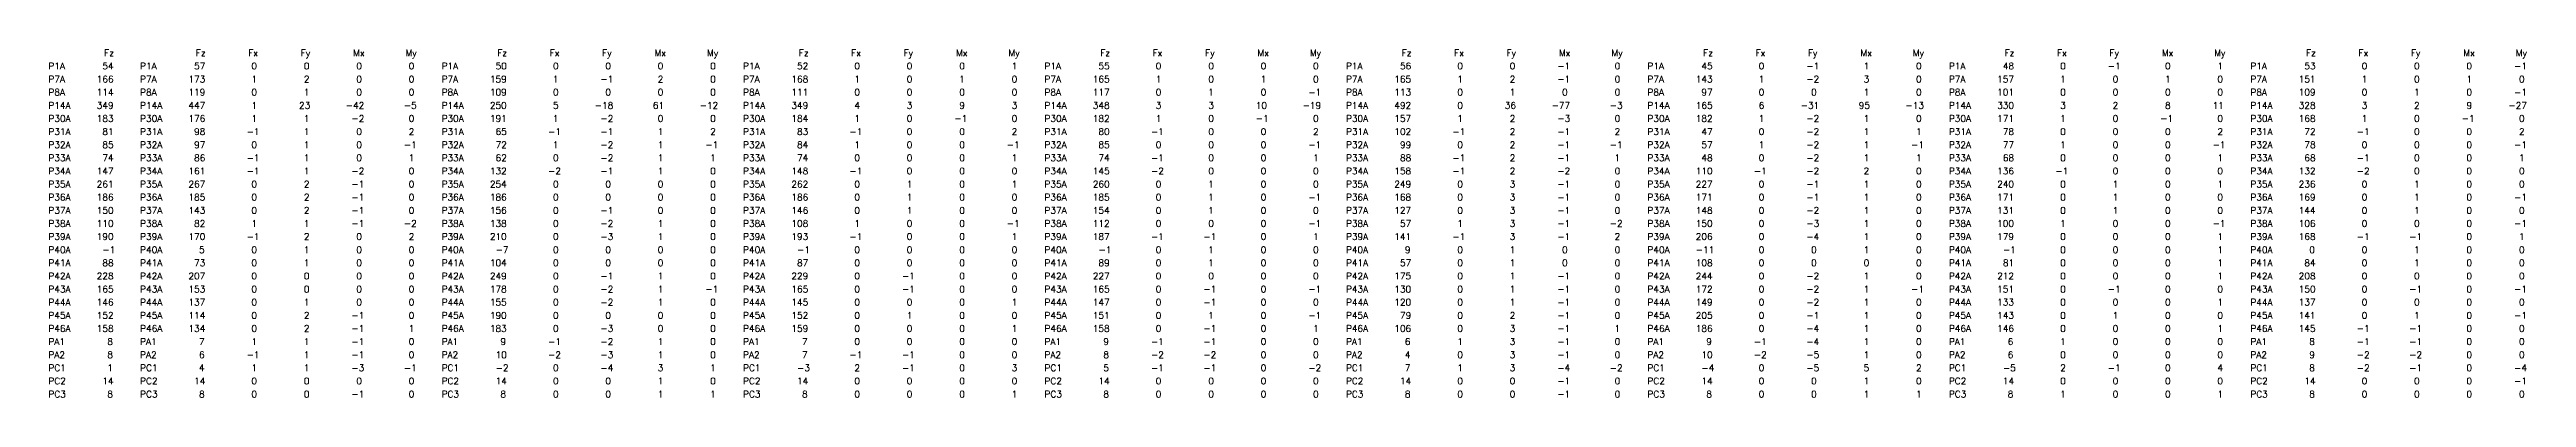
# Model space of a CAD drawing. Extents: x 104.9 to 180.5, y -44.8 to -34.2.
import ezdxf

# ---------------------------------------------------------------- set-up
doc = ezdxf.new("R2010")
doc.units = 0
doc.header["$MEASUREMENT"] = 0
doc.layers.add('2', color=2, linetype='CONTINUOUS')
doc.styles.get("Standard").update_dxf_attribs({"font": 'ROMANS.SHX'})

msp = doc.modelspace()

# ---------------------------------------------------------------- texts
at = {"layer": '2', "linetype": 'Continuous'}
for s, p in [('P1A', (104.886, -34.844)), ('   54', (106.086, -34.844)), ('Fz', (106.586, -34.444)), ('P1A', (107.686, -34.844)), ('   57', (108.886, -34.844)), ('Fz', (109.386, -34.444)), ('Fx', (110.986, -34.444)), ('    0', (110.486, -34.844)), ('Fy', (112.586, -34.444)), ('    0', (112.086, -34.844)), ('Mx', (114.186, -34.444)), ('    0', (113.686, -34.844)), ('My', (115.786, -34.444)), ('    0', (115.286, -34.844)), ('P1A', (116.886, -34.844)), ('   50', (118.086, -34.844)), ('Fz', (118.586, -34.444)), ('Fx', (120.186, -34.444)), ('    0', (119.686, -34.844)), ('Fy', (121.786, -34.444)), ('    0', (121.286, -34.844)), ('Mx', (123.386, -34.444)), ('    0', (122.886, -34.844)), ('My', (124.986, -34.444)), ('    0', (124.486, -34.844)), ('P1A', (126.086, -34.844)), ('   52', (127.286, -34.844)), ('Fz', (127.786, -34.444)), ('Fx', (129.386, -34.444)), ('    0', (128.886, -34.844)), ('Fy', (130.986, -34.444)), ('    0', (130.486, -34.844)), ('Mx', (132.586, -34.444)), ('    0', (132.086, -34.844)), ('My', (134.186, -34.444)), ('    1', (133.686, -34.844)), ('P1A', (135.286, -34.844)), ('   55', (136.486, -34.844)), ('Fz', (136.986, -34.444)), ('Fx', (138.586, -34.444)), ('    0', (138.086, -34.844)), ('Fy', (140.186, -34.444)), ('    0', (139.686, -34.844)), ('Mx', (141.786, -34.444)), ('    0', (141.286, -34.844)), ('My', (143.386, -34.444)), ('    0', (142.886, -34.844)), ('P1A', (144.486, -34.844)), ('   56', (145.686, -34.844)), ('Fz', (146.186, -34.444)), ('Fx', (147.786, -34.444)), ('    0', (147.286, -34.844)), ('Fy', (149.386, -34.444)), ('    0', (148.886, -34.844)), ('   -1', (150.486, -34.844)), ('Mx', (150.986, -34.444)), ('My', (152.586, -34.444)), ('    0', (152.086, -34.844)), ('P1A', (153.686, -34.844)), ('   45', (154.886, -34.844)), ('Fz', (155.386, -34.444)), ('Fx', (156.986, -34.444)), ('    0', (156.486, -34.844)), ('   -1', (158.086, -34.844)), ('Fy', (158.586, -34.444)), ('Mx', (160.186, -34.444)), ('    1', (159.686, -34.844)), ('My', (161.786, -34.444)), ('    0', (161.286, -34.844)), ('P1A', (162.886, -34.844)), ('   48', (164.086, -34.844)), ('Fz', (164.586, -34.444)), ('Fx', (166.186, -34.444)), ('    0', (165.686, -34.844)), ('   -1', (167.286, -34.844)), ('Fy', (167.786, -34.444)), ('Mx', (169.386, -34.444)), ('    0', (168.886, -34.844)), ('My', (170.986, -34.444)), ('    1', (170.486, -34.844)), ('P1A', (172.086, -34.844)), ('   53', (173.286, -34.844)), ('Fz', (173.786, -34.444)), ('Fx', (175.386, -34.444)), ('    0', (174.886, -34.844)), ('Fy', (176.986, -34.444)), ('    0', (176.486, -34.844)), ('Mx', (178.586, -34.444)), ('    0', (178.086, -34.844)), ('   -1', (179.686, -34.844)), ('My', (180.186, -34.444)), ('P7A', (104.886, -35.244)), ('P8A', (104.886, -35.644)), ('  166', (106.086, -35.244)), ('  114', (106.086, -35.644)), ('P7A', (107.686, -35.244)), ('P8A', (107.686, -35.644)), ('  173', (108.886, -35.244)), ('  119', (108.886, -35.644)), ('    0', (110.486, -35.644)), ('    1', (110.486, -35.244)), ('    2', (112.086, -35.244)), ('    1', (112.086, -35.644)), ('    0', (113.686, -35.244)), ('    0', (113.686, -35.644)), ('    0', (115.286, -35.244)), ('    0', (115.286, -35.644)), ('P7A', (116.886, -35.244)), ('P8A', (116.886, -35.644)), ('  159', (118.086, -35.244)), ('  109', (118.086, -35.644)), ('    0', (119.686, -35.644)), ('    1', (119.686, -35.244)), ('   -1', (121.286, -35.244)), ('    0', (121.286, -35.644)), ('    2', (122.886, -35.244)), ('    0', (122.886, -35.644)), ('    0', (124.486, -35.244)), ('    0', (124.486, -35.644)), ('P7A', (126.086, -35.244)), ('P8A', (126.086, -35.644)), ('  168', (127.286, -35.244)), ('  111', (127.286, -35.644)), ('    0', (128.886, -35.644)), ('    1', (128.886, -35.244)), ('    0', (130.486, -35.244)), ('    0', (130.486, -35.644)), ('    0', (132.086, -35.644)), ('    1', (132.086, -35.244)), ('    0', (133.686, -35.244)), ('    0', (133.686, -35.644)), ('P7A', (135.286, -35.244)), ('P8A', (135.286, -35.644)), ('  165', (136.486, -35.244)), ('  117', (136.486, -35.644)), ('    0', (138.086, -35.644)), ('    1', (138.086, -35.244)), ('    0', (139.686, -35.244)), ('    1', (139.686, -35.644)), ('    0', (141.286, -35.644)), ('    1', (141.286, -35.244)), ('   -1', (142.886, -35.644)), ('    0', (142.886, -35.244)), ('P7A', (144.486, -35.244)), ('P8A', (144.486, -35.644)), ('  165', (145.686, -35.244)), ('  113', (145.686, -35.644)), ('    0', (147.286, -35.644)), ('    1', (147.286, -35.244)), ('    2', (148.886, -35.244)), ('    1', (148.886, -35.644)), ('   -1', (150.486, -35.244)), ('    0', (150.486, -35.644)), ('    0', (152.086, -35.244)), ('    0', (152.086, -35.644)), ('P7A', (153.686, -35.244)), ('P8A', (153.686, -35.644)), ('  143', (154.886, -35.244)), ('   97', (154.886, -35.644)), ('    0', (156.486, -35.644)), ('    1', (156.486, -35.244)), ('   -2', (158.086, -35.244)), ('    0', (158.086, -35.644)), ('    3', (159.686, -35.244)), ('    1', (159.686, -35.644)), ('    0', (161.286, -35.244)), ('    0', (161.286, -35.644)), ('P7A', (162.886, -35.244)), ('P8A', (162.886, -35.644)), ('  157', (164.086, -35.244)), ('  101', (164.086, -35.644)), ('    0', (165.686, -35.644)), ('    1', (165.686, -35.244)), ('    0', (167.286, -35.244)), ('    0', (167.286, -35.644)), ('    0', (168.886, -35.644)), ('    1', (168.886, -35.244)), ('    0', (170.486, -35.244)), ('    0', (170.486, -35.644)), ('P7A', (172.086, -35.244)), ('P8A', (172.086, -35.644)), ('  151', (173.286, -35.244)), ('  109', (173.286, -35.644)), ('    0', (174.886, -35.644)), ('    1', (174.886, -35.244)), ('    0', (176.486, -35.244)), ('    1', (176.486, -35.644)), ('    0', (178.086, -35.644)), ('    1', (178.086, -35.244)), ('   -1', (179.686, -35.644)), ('    0', (179.686, -35.244)), ('P14A', (104.886, -36.044)), ('P30A', (104.886, -36.444)), ('  349', (106.086, -36.044)), ('  183', (106.086, -36.444)), ('P14A', (107.686, -36.044)), ('P30A', (107.686, -36.444)), ('  447', (108.886, -36.044)), ('  176', (108.886, -36.444)), ('    1', (110.486, -36.044)), ('    1', (110.486, -36.444)), ('   23', (112.086, -36.044)), ('    1', (112.086, -36.444)), ('  -42', (113.686, -36.044)), ('   -2', (113.686, -36.444)), ('   -5', (115.286, -36.044)), ('    0', (115.286, -36.444)), ('P14A', (116.886, -36.044)), ('P30A', (116.886, -36.444)), ('  250', (118.086, -36.044)), ('  191', (118.086, -36.444)), ('    5', (119.686, -36.044)), ('    1', (119.686, -36.444)), ('  -18', (121.286, -36.044)), ('   -2', (121.286, -36.444)), ('   61', (122.886, -36.044)), ('    0', (122.886, -36.444)), ('  -12', (124.486, -36.044)), ('    0', (124.486, -36.444)), ('P14A', (126.086, -36.044)), ('P30A', (126.086, -36.444)), ('  349', (127.286, -36.044)), ('  184', (127.286, -36.444)), ('    4', (128.886, -36.044)), ('    1', (128.886, -36.444)), ('    3', (130.486, -36.044)), ('    0', (130.486, -36.444)), ('   -1', (132.086, -36.444)), ('    9', (132.086, -36.044)), ('    3', (133.686, -36.044)), ('    0', (133.686, -36.444)), ('P14A', (135.286, -36.044)), ('P30A', (135.286, -36.444)), ('  348', (136.486, -36.044)), ('  182', (136.486, -36.444)), ('    3', (138.086, -36.044)), ('    1', (138.086, -36.444)), ('    3', (139.686, -36.044)), ('    0', (139.686, -36.444)), ('   -1', (141.286, -36.444)), ('   10', (141.286, -36.044)), ('  -19', (142.886, -36.044)), ('    0', (142.886, -36.444)), ('P14A', (144.486, -36.044)), ('P30A', (144.486, -36.444)), ('  492', (145.686, -36.044)), ('  157', (145.686, -36.444)), ('    0', (147.286, -36.044)), ('    1', (147.286, -36.444)), ('   36', (148.886, -36.044)), ('    2', (148.886, -36.444)), ('  -77', (150.486, -36.044)), ('   -3', (150.486, -36.444)), ('   -3', (152.086, -36.044)), ('    0', (152.086, -36.444)), ('P14A', (153.686, -36.044)), ('P30A', (153.686, -36.444)), ('  165', (154.886, -36.044)), ('  182', (154.886, -36.444)), ('    6', (156.486, -36.044)), ('    1', (156.486, -36.444)), ('  -31', (158.086, -36.044)), ('   -2', (158.086, -36.444)), ('   95', (159.686, -36.044)), ('    1', (159.686, -36.444)), ('  -13', (161.286, -36.044)), ('    0', (161.286, -36.444)), ('P14A', (162.886, -36.044)), ('P30A', (162.886, -36.444)), ('  330', (164.086, -36.044)), ('  171', (164.086, -36.444)), ('    3', (165.686, -36.044)), ('    1', (165.686, -36.444)), ('    2', (167.286, -36.044)), ('    0', (167.286, -36.444)), ('   -1', (168.886, -36.444)), ('    8', (168.886, -36.044)), ('   11', (170.486, -36.044)), ('    0', (170.486, -36.444)), ('P14A', (172.086, -36.044)), ('P30A', (172.086, -36.444)), ('  328', (173.286, -36.044)), ('  168', (173.286, -36.444)), ('    3', (174.886, -36.044)), ('    1', (174.886, -36.444)), ('    2', (176.486, -36.044)), ('    0', (176.486, -36.444)), ('   -1', (178.086, -36.444)), ('    9', (178.086, -36.044)), ('  -27', (179.686, -36.044)), ('    0', (179.686, -36.444)), ('P31A', (104.886, -36.844)), ('   81', (106.086, -36.844)), ('P31A', (107.686, -36.844)), ('   98', (108.886, -36.844)), ('   -1', (110.486, -36.844)), ('    1', (112.086, -36.844)), ('    0', (113.686, -36.844)), ('    2', (115.286, -36.844)), ('P31A', (116.886, -36.844)), ('   65', (118.086, -36.844)), ('   -1', (119.686, -36.844)), ('   -1', (121.286, -36.844)), ('    1', (122.886, -36.844)), ('    2', (124.486, -36.844)), ('P31A', (126.086, -36.844)), ('   83', (127.286, -36.844)), ('   -1', (128.886, -36.844)), ('    0', (130.486, -36.844)), ('    0', (132.086, -36.844)), ('    2', (133.686, -36.844)), ('P31A', (135.286, -36.844)), ('   80', (136.486, -36.844)), ('   -1', (138.086, -36.844)), ('    0', (139.686, -36.844)), ('    0', (141.286, -36.844)), ('    2', (142.886, -36.844)), ('P31A', (144.486, -36.844)), ('  102', (145.686, -36.844)), ('   -1', (147.286, -36.844)), ('    2', (148.886, -36.844)), ('   -1', (150.486, -36.844)), ('    2', (152.086, -36.844)), ('P31A', (153.686, -36.844)), ('   47', (154.886, -36.844)), ('    0', (156.486, -36.844)), ('   -2', (158.086, -36.844)), ('    1', (159.686, -36.844)), ('    1', (161.286, -36.844)), ('P31A', (162.886, -36.844)), ('   78', (164.086, -36.844)), ('    0', (165.686, -36.844)), ('    0', (167.286, -36.844)), ('    0', (168.886, -36.844)), ('    2', (170.486, -36.844)), ('P31A', (172.086, -36.844)), ('   72', (173.286, -36.844)), ('   -1', (174.886, -36.844)), ('    0', (176.486, -36.844)), ('    0', (178.086, -36.844)), ('    2', (179.686, -36.844)), ('P32A', (104.886, -37.244)), ('P33A', (104.886, -37.644)), ('   85', (106.086, -37.244)), ('   74', (106.086, -37.644)), ('P32A', (107.686, -37.244)), ('P33A', (107.686, -37.644)), ('   97', (108.886, -37.244)), ('   86', (108.886, -37.644)), ('   -1', (110.486, -37.644)), ('    0', (110.486, -37.244)), ('    1', (112.086, -37.244)), ('    1', (112.086, -37.644)), ('    0', (113.686, -37.244)), ('    0', (113.686, -37.644)), ('   -1', (115.286, -37.244)), ('    1', (115.286, -37.644)), ('P32A', (116.886, -37.244)), ('P33A', (116.886, -37.644)), ('   72', (118.086, -37.244)), ('   62', (118.086, -37.644)), ('    0', (119.686, -37.644)), ('    1', (119.686, -37.244)), ('   -2', (121.286, -37.244)), ('   -2', (121.286, -37.644)), ('    1', (122.886, -37.244)), ('    1', (122.886, -37.644)), ('   -1', (124.486, -37.244)), ('    1', (124.486, -37.644)), ('P32A', (126.086, -37.244)), ('P33A', (126.086, -37.644)), ('   84', (127.286, -37.244)), ('   74', (127.286, -37.644)), ('    0', (128.886, -37.644)), ('    1', (128.886, -37.244)), ('    0', (130.486, -37.244)), ('    0', (130.486, -37.644)), ('    0', (132.086, -37.244)), ('    0', (132.086, -37.644)), ('   -1', (133.686, -37.244)), ('    1', (133.686, -37.644)), ('P32A', (135.286, -37.244)), ('P33A', (135.286, -37.644)), ('   85', (136.486, -37.244)), ('   74', (136.486, -37.644)), ('   -1', (138.086, -37.644)), ('    0', (138.086, -37.244)), ('    0', (139.686, -37.244)), ('    0', (139.686, -37.644)), ('    0', (141.286, -37.244)), ('    0', (141.286, -37.644)), ('   -1', (142.886, -37.244)), ('    1', (142.886, -37.644)), ('P32A', (144.486, -37.244)), ('P33A', (144.486, -37.644)), ('   99', (145.686, -37.244)), ('   88', (145.686, -37.644)), ('   -1', (147.286, -37.644)), ('    0', (147.286, -37.244)), ('    2', (148.886, -37.244)), ('    2', (148.886, -37.644)), ('   -1', (150.486, -37.244)), ('   -1', (150.486, -37.644)), ('   -1', (152.086, -37.244)), ('    1', (152.086, -37.644)), ('P32A', (153.686, -37.244)), ('P33A', (153.686, -37.644)), ('   57', (154.886, -37.244)), ('   48', (154.886, -37.644)), ('    0', (156.486, -37.644)), ('    1', (156.486, -37.244)), ('   -2', (158.086, -37.244)), ('   -2', (158.086, -37.644)), ('    1', (159.686, -37.244)), ('    1', (159.686, -37.644)), ('   -1', (161.286, -37.244)), ('    1', (161.286, -37.644)), ('P32A', (162.886, -37.244)), ('P33A', (162.886, -37.644)), ('   77', (164.086, -37.244)), ('   68', (164.086, -37.644)), ('    0', (165.686, -37.644)), ('    1', (165.686, -37.244)), ('    0', (167.286, -37.244)), ('    0', (167.286, -37.644)), ('    0', (168.886, -37.244)), ('    0', (168.886, -37.644)), ('   -1', (170.486, -37.244)), ('    1', (170.486, -37.644)), ('P32A', (172.086, -37.244)), ('P33A', (172.086, -37.644)), ('   78', (173.286, -37.244)), ('   68', (173.286, -37.644)), ('   -1', (174.886, -37.644)), ('    0', (174.886, -37.244)), ('    0', (176.486, -37.244)), ('    0', (176.486, -37.644)), ('    0', (178.086, -37.244)), ('    0', (178.086, -37.644)), ('   -1', (179.686, -37.244)), ('    1', (179.686, -37.644)), ('P34A', (104.886, -38.044)), ('P35A', (104.886, -38.444)), ('  261', (106.086, -38.444)), ('  147', (106.086, -38.044)), ('P34A', (107.686, -38.044)), ('P35A', (107.686, -38.444)), ('  267', (108.886, -38.444)), ('  161', (108.886, -38.044)), ('   -1', (110.486, -38.044)), ('    0', (110.486, -38.444)), ('    2', (112.086, -38.444)), ('    1', (112.086, -38.044)), ('   -2', (113.686, -38.044)), ('   -1', (113.686, -38.444)), ('    0', (115.286, -38.044)), ('    0', (115.286, -38.444)), ('P34A', (116.886, -38.044)), ('P35A', (116.886, -38.444)), ('  254', (118.086, -38.444)), ('  132', (118.086, -38.044)), ('   -2', (119.686, -38.044)), ('    0', (119.686, -38.444)), ('   -1', (121.286, -38.044)), ('    0', (121.286, -38.444)), ('    0', (122.886, -38.444)), ('    1', (122.886, -38.044)), ('    0', (124.486, -38.044)), ('    0', (124.486, -38.444)), ('P34A', (126.086, -38.044)), ('P35A', (126.086, -38.444)), ('  262', (127.286, -38.444)), ('  148', (127.286, -38.044)), ('   -1', (128.886, -38.044)), ('    0', (128.886, -38.444)), ('    0', (130.486, -38.044)), ('    1', (130.486, -38.444)), ('    0', (132.086, -38.044)), ('    0', (132.086, -38.444)), ('    0', (133.686, -38.044)), ('    1', (133.686, -38.444)), ('P34A', (135.286, -38.044)), ('P35A', (135.286, -38.444)), ('  260', (136.486, -38.444)), ('  145', (136.486, -38.044)), ('   -2', (138.086, -38.044)), ('    0', (138.086, -38.444)), ('    0', (139.686, -38.044)), ('    1', (139.686, -38.444)), ('    0', (141.286, -38.044)), ('    0', (141.286, -38.444)), ('    0', (142.886, -38.044)), ('    0', (142.886, -38.444)), ('P34A', (144.486, -38.044)), ('P35A', (144.486, -38.444)), ('  249', (145.686, -38.444)), ('  158', (145.686, -38.044)), ('   -1', (147.286, -38.044)), ('    0', (147.286, -38.444)), ('    2', (148.886, -38.044)), ('    3', (148.886, -38.444)), ('   -2', (150.486, -38.044)), ('   -1', (150.486, -38.444)), ('    0', (152.086, -38.044)), ('    0', (152.086, -38.444)), ('P34A', (153.686, -38.044)), ('P35A', (153.686, -38.444)), ('  227', (154.886, -38.444)), ('  110', (154.886, -38.044)), ('   -1', (156.486, -38.044)), ('    0', (156.486, -38.444)), ('   -2', (158.086, -38.044)), ('   -1', (158.086, -38.444)), ('    2', (159.686, -38.044)), ('    1', (159.686, -38.444)), ('    0', (161.286, -38.044)), ('    0', (161.286, -38.444)), ('P34A', (162.886, -38.044)), ('P35A', (162.886, -38.444)), ('  240', (164.086, -38.444)), ('  136', (164.086, -38.044)), ('   -1', (165.686, -38.044)), ('    0', (165.686, -38.444)), ('    0', (167.286, -38.044)), ('    1', (167.286, -38.444)), ('    0', (168.886, -38.044)), ('    0', (168.886, -38.444)), ('    0', (170.486, -38.044)), ('    1', (170.486, -38.444)), ('P34A', (172.086, -38.044)), ('P35A', (172.086, -38.444)), ('  236', (173.286, -38.444)), ('  132', (173.286, -38.044)), ('   -2', (174.886, -38.044)), ('    0', (174.886, -38.444)), ('    0', (176.486, -38.044)), ('    1', (176.486, -38.444)), ('    0', (178.086, -38.044)), ('    0', (178.086, -38.444)), ('    0', (179.686, -38.044)), ('    0', (179.686, -38.444)), ('P36A', (104.886, -38.844)), ('P37A', (104.886, -39.244)), ('  186', (106.086, -38.844)), ('  150', (106.086, -39.244)), ('P36A', (107.686, -38.844)), ('P37A', (107.686, -39.244)), ('  185', (108.886, -38.844)), ('  143', (108.886, -39.244)), ('    0', (110.486, -38.844)), ('    0', (110.486, -39.244)), ('    2', (112.086, -38.844)), ('    2', (112.086, -39.244)), ('   -1', (113.686, -38.844)), ('   -1', (113.686, -39.244)), ('    0', (115.286, -38.844)), ('    0', (115.286, -39.244)), ('P36A', (116.886, -38.844)), ('P37A', (116.886, -39.244)), ('  186', (118.086, -38.844)), ('  156', (118.086, -39.244)), ('    0', (119.686, -38.844)), ('    0', (119.686, -39.244)), ('   -1', (121.286, -39.244)), ('    0', (121.286, -38.844)), ('    0', (122.886, -38.844)), ('    0', (122.886, -39.244)), ('    0', (124.486, -38.844)), ('    0', (124.486, -39.244)), ('P36A', (126.086, -38.844)), ('P37A', (126.086, -39.244)), ('  186', (127.286, -38.844)), ('  146', (127.286, -39.244)), ('    0', (128.886, -38.844)), ('    0', (128.886, -39.244)), ('    1', (130.486, -38.844)), ('    1', (130.486, -39.244)), ('    0', (132.086, -38.844)), ('    0', (132.086, -39.244)), ('    0', (133.686, -38.844)), ('    0', (133.686, -39.244)), ('P36A', (135.286, -38.844)), ('P37A', (135.286, -39.244)), ('  185', (136.486, -38.844)), ('  154', (136.486, -39.244)), ('    0', (138.086, -38.844)), ('    0', (138.086, -39.244)), ('    1', (139.686, -38.844)), ('    1', (139.686, -39.244)), ('    0', (141.286, -38.844)), ('    0', (141.286, -39.244)), ('   -1', (142.886, -38.844)), ('    0', (142.886, -39.244)), ('P36A', (144.486, -38.844)), ('P37A', (144.486, -39.244)), ('  168', (145.686, -38.844)), ('  127', (145.686, -39.244)), ('    0', (147.286, -38.844)), ('    0', (147.286, -39.244)), ('    3', (148.886, -38.844)), ('    3', (148.886, -39.244)), ('   -1', (150.486, -38.844)), ('   -1', (150.486, -39.244)), ('    0', (152.086, -38.844)), ('    0', (152.086, -39.244)), ('P36A', (153.686, -38.844)), ('P37A', (153.686, -39.244)), ('  171', (154.886, -38.844)), ('  148', (154.886, -39.244)), ('    0', (156.486, -38.844)), ('    0', (156.486, -39.244)), ('   -1', (158.086, -38.844)), ('   -2', (158.086, -39.244)), ('    1', (159.686, -38.844)), ('    1', (159.686, -39.244)), ('    0', (161.286, -38.844)), ('    0', (161.286, -39.244)), ('P36A', (162.886, -38.844)), ('P37A', (162.886, -39.244)), ('  171', (164.086, -38.844)), ('  131', (164.086, -39.244)), ('    0', (165.686, -38.844)), ('    0', (165.686, -39.244)), ('    1', (167.286, -38.844)), ('    1', (167.286, -39.244)), ('    0', (168.886, -38.844)), ('    0', (168.886, -39.244)), ('    0', (170.486, -38.844)), ('    0', (170.486, -39.244)), ('P36A', (172.086, -38.844)), ('P37A', (172.086, -39.244)), ('  169', (173.286, -38.844)), ('  144', (173.286, -39.244)), ('    0', (174.886, -38.844)), ('    0', (174.886, -39.244)), ('    1', (176.486, -38.844)), ('    1', (176.486, -39.244)), ('    0', (178.086, -38.844)), ('    0', (178.086, -39.244)), ('   -1', (179.686, -38.844)), ('    0', (179.686, -39.244)), ('P38A', (104.886, -39.644)), ('P39A', (104.886, -40.044)), ('  110', (106.086, -39.644)), ('  190', (106.086, -40.044)), ('P38A', (107.686, -39.644)), ('P39A', (107.686, -40.044)), ('  170', (108.886, -40.044)), ('   82', (108.886, -39.644)), ('   -1', (110.486, -40.044)), ('    1', (110.486, -39.644)), ('    2', (112.086, -40.044)), ('    1', (112.086, -39.644)), ('   -1', (113.686, -39.644)), ('    0', (113.686, -40.044)), ('   -2', (115.286, -39.644)), ('    2', (115.286, -40.044)), ('P38A', (116.886, -39.644)), ('P39A', (116.886, -40.044)), ('  210', (118.086, -40.044)), ('  138', (118.086, -39.644)), ('    0', (119.686, -39.644)), ('    0', (119.686, -40.044)), ('   -2', (121.286, -39.644)), ('   -3', (121.286, -40.044)), ('    1', (122.886, -39.644)), ('    1', (122.886, -40.044)), ('    0', (124.486, -39.644)), ('    0', (124.486, -40.044)), ('P38A', (126.086, -39.644)), ('P39A', (126.086, -40.044)), ('  108', (127.286, -39.644)), ('  193', (127.286, -40.044)), ('   -1', (128.886, -40.044)), ('    1', (128.886, -39.644)), ('    0', (130.486, -39.644)), ('    0', (130.486, -40.044)), ('    0', (132.086, -39.644)), ('    0', (132.086, -40.044)), ('   -1', (133.686, -39.644)), ('    1', (133.686, -40.044)), ('P38A', (135.286, -39.644)), ('P39A', (135.286, -40.044)), ('  112', (136.486, -39.644)), ('  187', (136.486, -40.044)), ('   -1', (138.086, -40.044)), ('    0', (138.086, -39.644)), ('   -1', (139.686, -40.044)), ('    0', (139.686, -39.644)), ('    0', (141.286, -39.644)), ('    0', (141.286, -40.044)), ('   -1', (142.886, -39.644)), ('    1', (142.886, -40.044)), ('P38A', (144.486, -39.644)), ('P39A', (144.486, -40.044)), ('  141', (145.686, -40.044)), ('   57', (145.686, -39.644)), ('   -1', (147.286, -40.044)), ('    1', (147.286, -39.644)), ('    3', (148.886, -39.644)), ('    3', (148.886, -40.044)), ('   -1', (150.486, -39.644)), ('   -1', (150.486, -40.044)), ('   -2', (152.086, -39.644)), ('    2', (152.086, -40.044)), ('P38A', (153.686, -39.644)), ('P39A', (153.686, -40.044)), ('  206', (154.886, -40.044)), ('  150', (154.886, -39.644)), ('    0', (156.486, -39.644)), ('    0', (156.486, -40.044)), ('   -3', (158.086, -39.644)), ('   -4', (158.086, -40.044)), ('    1', (159.686, -39.644)), ('    1', (159.686, -40.044)), ('    0', (161.286, -39.644)), ('    0', (161.286, -40.044)), ('P38A', (162.886, -39.644)), ('P39A', (162.886, -40.044)), ('  100', (164.086, -39.644)), ('  179', (164.086, -40.044)), ('    0', (165.686, -40.044)), ('    1', (165.686, -39.644)), ('    0', (167.286, -39.644)), ('    0', (167.286, -40.044)), ('    0', (168.886, -39.644)), ('    0', (168.886, -40.044)), ('   -1', (170.486, -39.644)), ('    1', (170.486, -40.044)), ('P38A', (172.086, -39.644)), ('P39A', (172.086, -40.044)), ('  106', (173.286, -39.644)), ('  168', (173.286, -40.044)), ('   -1', (174.886, -40.044)), ('    0', (174.886, -39.644)), ('   -1', (176.486, -40.044)), ('    0', (176.486, -39.644)), ('    0', (178.086, -39.644)), ('    0', (178.086, -40.044)), ('   -1', (179.686, -39.644)), ('    1', (179.686, -40.044)), ('P40A', (104.886, -40.444)), ('P41A', (104.886, -40.844)), ('   88', (106.086, -40.844)), ('   -1', (106.086, -40.444)), ('P40A', (107.686, -40.444)), ('P41A', (107.686, -40.844)), ('   73', (108.886, -40.844)), ('    5', (108.886, -40.444)), ('    0', (110.486, -40.444)), ('    0', (110.486, -40.844)), ('    1', (112.086, -40.444)), ('    1', (112.086, -40.844)), ('    0', (113.686, -40.444)), ('    0', (113.686, -40.844)), ('    0', (115.286, -40.444)), ('    0', (115.286, -40.844)), ('P40A', (116.886, -40.444)), ('P41A', (116.886, -40.844)), ('  104', (118.086, -40.844)), ('   -7', (118.086, -40.444)), ('    0', (119.686, -40.444)), ('    0', (119.686, -40.844)), ('    0', (121.286, -40.444)), ('    0', (121.286, -40.844)), ('    0', (122.886, -40.444)), ('    0', (122.886, -40.844)), ('    0', (124.486, -40.444)), ('    0', (124.486, -40.844)), ('P40A', (126.086, -40.444)), ('P41A', (126.086, -40.844)), ('   87', (127.286, -40.844)), ('   -1', (127.286, -40.444)), ('    0', (128.886, -40.444)), ('    0', (128.886, -40.844)), ('    0', (130.486, -40.444)), ('    0', (130.486, -40.844)), ('    0', (132.086, -40.444)), ('    0', (132.086, -40.844)), ('    0', (133.686, -40.444)), ('    0', (133.686, -40.844)), ('P40A', (135.286, -40.444)), ('P41A', (135.286, -40.844)), ('   89', (136.486, -40.844)), ('   -1', (136.486, -40.444)), ('    0', (138.086, -40.444)), ('    0', (138.086, -40.844)), ('    1', (139.686, -40.444)), ('    1', (139.686, -40.844)), ('    0', (141.286, -40.444)), ('    0', (141.286, -40.844)), ('    0', (142.886, -40.444)), ('    0', (142.886, -40.844)), ('P40A', (144.486, -40.444)), ('P41A', (144.486, -40.844)), ('   57', (145.686, -40.844)), ('    9', (145.686, -40.444)), ('    0', (147.286, -40.444)), ('    0', (147.286, -40.844)), ('    1', (148.886, -40.444)), ('    1', (148.886, -40.844)), ('    0', (150.486, -40.444)), ('    0', (150.486, -40.844)), ('    0', (152.086, -40.444)), ('    0', (152.086, -40.844)), ('P40A', (153.686, -40.444)), ('P41A', (153.686, -40.844)), ('  -11', (154.886, -40.444)), ('  108', (154.886, -40.844)), ('    0', (156.486, -40.444)), ('    0', (156.486, -40.844)), ('    0', (158.086, -40.444)), ('    0', (158.086, -40.844)), ('    0', (159.686, -40.844)), ('    1', (159.686, -40.444)), ('    0', (161.286, -40.444)), ('    0', (161.286, -40.844)), ('P40A', (162.886, -40.444)), ('P41A', (162.886, -40.844)), ('   81', (164.086, -40.844)), ('   -1', (164.086, -40.444)), ('    0', (165.686, -40.444)), ('    0', (165.686, -40.844)), ('    0', (167.286, -40.444)), ('    0', (167.286, -40.844)), ('    0', (168.886, -40.444)), ('    0', (168.886, -40.844)), ('    1', (170.486, -40.444)), ('    1', (170.486, -40.844)), ('P40A', (172.086, -40.444)), ('P41A', (172.086, -40.844)), ('   84', (173.286, -40.844)), ('    0', (173.286, -40.444)), ('    0', (174.886, -40.444)), ('    0', (174.886, -40.844)), ('    1', (176.486, -40.444)), ('    1', (176.486, -40.844)), ('    0', (178.086, -40.444)), ('    0', (178.086, -40.844)), ('    0', (179.686, -40.444)), ('    0', (179.686, -40.844)), ('P42A', (104.886, -41.244)), ('P43A', (104.886, -41.644)), ('  228', (106.086, -41.244)), ('  165', (106.086, -41.644)), ('P42A', (107.686, -41.244)), ('P43A', (107.686, -41.644)), ('  207', (108.886, -41.244)), ('  153', (108.886, -41.644)), ('    0', (110.486, -41.244)), ('    0', (110.486, -41.644)), ('    0', (112.086, -41.244)), ('    0', (112.086, -41.644)), ('    0', (113.686, -41.244)), ('    0', (113.686, -41.644)), ('    0', (115.286, -41.244)), ('    0', (115.286, -41.644)), ('P42A', (116.886, -41.244)), ('P43A', (116.886, -41.644)), ('  249', (118.086, -41.244)), ('  178', (118.086, -41.644)), ('    0', (119.686, -41.244)), ('    0', (119.686, -41.644)), ('   -1', (121.286, -41.244)), ('   -2', (121.286, -41.644)), ('    1', (122.886, -41.244)), ('    1', (122.886, -41.644)), ('   -1', (124.486, -41.644)), ('    0', (124.486, -41.244)), ('P42A', (126.086, -41.244)), ('P43A', (126.086, -41.644)), ('  229', (127.286, -41.244)), ('  165', (127.286, -41.644)), ('    0', (128.886, -41.244)), ('    0', (128.886, -41.644)), ('   -1', (130.486, -41.244)), ('   -1', (130.486, -41.644)), ('    0', (132.086, -41.244)), ('    0', (132.086, -41.644)), ('    0', (133.686, -41.244)), ('    0', (133.686, -41.644)), ('P42A', (135.286, -41.244)), ('P43A', (135.286, -41.644)), ('  227', (136.486, -41.244)), ('  165', (136.486, -41.644)), ('    0', (138.086, -41.244)), ('    0', (138.086, -41.644)), ('   -1', (139.686, -41.644)), ('    0', (139.686, -41.244)), ('    0', (141.286, -41.244)), ('    0', (141.286, -41.644)), ('   -1', (142.886, -41.644)), ('    0', (142.886, -41.244)), ('P42A', (144.486, -41.244)), ('P43A', (144.486, -41.644)), ('  175', (145.686, -41.244)), ('  130', (145.686, -41.644)), ('    0', (147.286, -41.244)), ('    0', (147.286, -41.644)), ('    1', (148.886, -41.244)), ('    1', (148.886, -41.644)), ('   -1', (150.486, -41.244)), ('   -1', (150.486, -41.644)), ('    0', (152.086, -41.244)), ('    0', (152.086, -41.644)), ('P42A', (153.686, -41.244)), ('P43A', (153.686, -41.644)), ('  244', (154.886, -41.244)), ('  172', (154.886, -41.644)), ('    0', (156.486, -41.244)), ('    0', (156.486, -41.644)), ('   -2', (158.086, -41.244)), ('   -2', (158.086, -41.644)), ('    1', (159.686, -41.244)), ('    1', (159.686, -41.644)), ('   -1', (161.286, -41.644)), ('    0', (161.286, -41.244)), ('P42A', (162.886, -41.244)), ('P43A', (162.886, -41.644)), ('  212', (164.086, -41.244)), ('  151', (164.086, -41.644)), ('    0', (165.686, -41.244)), ('    0', (165.686, -41.644)), ('   -1', (167.286, -41.644)), ('    0', (167.286, -41.244)), ('    0', (168.886, -41.244)), ('    0', (168.886, -41.644)), ('    0', (170.486, -41.644)), ('    1', (170.486, -41.244)), ('P42A', (172.086, -41.244)), ('P43A', (172.086, -41.644)), ('  208', (173.286, -41.244)), ('  150', (173.286, -41.644)), ('    0', (174.886, -41.244)), ('    0', (174.886, -41.644)), ('   -1', (176.486, -41.644)), ('    0', (176.486, -41.244)), ('    0', (178.086, -41.244)), ('    0', (178.086, -41.644)), ('   -1', (179.686, -41.644)), ('    0', (179.686, -41.244)), ('P44A', (104.886, -42.044)), ('P45A', (104.886, -42.444)), ('  146', (106.086, -42.044)), ('  152', (106.086, -42.444)), ('P44A', (107.686, -42.044)), ('P45A', (107.686, -42.444)), ('  137', (108.886, -42.044)), ('  114', (108.886, -42.444)), ('    0', (110.486, -42.044)), ('    0', (110.486, -42.444)), ('    2', (112.086, -42.444)), ('    1', (112.086, -42.044)), ('   -1', (113.686, -42.444)), ('    0', (113.686, -42.044)), ('    0', (115.286, -42.044)), ('    0', (115.286, -42.444)), ('P44A', (116.886, -42.044)), ('P45A', (116.886, -42.444)), ('  155', (118.086, -42.044)), ('  190', (118.086, -42.444)), ('    0', (119.686, -42.044)), ('    0', (119.686, -42.444)), ('   -2', (121.286, -42.044)), ('    0', (121.286, -42.444)), ('    0', (122.886, -42.444)), ('    1', (122.886, -42.044)), ('    0', (124.486, -42.044)), ('    0', (124.486, -42.444)), ('P44A', (126.086, -42.044)), ('P45A', (126.086, -42.444)), ('  145', (127.286, -42.044)), ('  152', (127.286, -42.444)), ('    0', (128.886, -42.044)), ('    0', (128.886, -42.444)), ('    0', (130.486, -42.044)), ('    1', (130.486, -42.444)), ('    0', (132.086, -42.044)), ('    0', (132.086, -42.444)), ('    0', (133.686, -42.444)), ('    1', (133.686, -42.044)), ('P44A', (135.286, -42.044)), ('P45A', (135.286, -42.444)), ('  147', (136.486, -42.044)), ('  151', (136.486, -42.444)), ('    0', (138.086, -42.044)), ('    0', (138.086, -42.444)), ('   -1', (139.686, -42.044)), ('    1', (139.686, -42.444)), ('    0', (141.286, -42.044)), ('    0', (141.286, -42.444)), ('   -1', (142.886, -42.444)), ('    0', (142.886, -42.044)), ('P44A', (144.486, -42.044)), ('P45A', (144.486, -42.444)), ('  120', (145.686, -42.044)), ('   79', (145.686, -42.444)), ('    0', (147.286, -42.044)), ('    0', (147.286, -42.444)), ('    2', (148.886, -42.444)), ('    1', (148.886, -42.044)), ('   -1', (150.486, -42.044)), ('   -1', (150.486, -42.444)), ('    0', (152.086, -42.044)), ('    0', (152.086, -42.444)), ('P44A', (153.686, -42.044)), ('P45A', (153.686, -42.444)), ('  205', (154.886, -42.444)), ('  149', (154.886, -42.044)), ('    0', (156.486, -42.044)), ('    0', (156.486, -42.444)), ('   -2', (158.086, -42.044)), ('   -1', (158.086, -42.444)), ('    1', (159.686, -42.044)), ('    1', (159.686, -42.444)), ('    0', (161.286, -42.044)), ('    0', (161.286, -42.444)), ('P44A', (162.886, -42.044)), ('P45A', (162.886, -42.444)), ('  133', (164.086, -42.044)), ('  143', (164.086, -42.444)), ('    0', (165.686, -42.044)), ('    0', (165.686, -42.444)), ('    0', (167.286, -42.044)), ('    1', (167.286, -42.444)), ('    0', (168.886, -42.044)), ('    0', (168.886, -42.444)), ('    0', (170.486, -42.444)), ('    1', (170.486, -42.044)), ('P44A', (172.086, -42.044)), ('P45A', (172.086, -42.444)), ('  137', (173.286, -42.044)), ('  141', (173.286, -42.444)), ('    0', (174.886, -42.044)), ('    0', (174.886, -42.444)), ('    0', (176.486, -42.044)), ('    1', (176.486, -42.444)), ('    0', (178.086, -42.044)), ('    0', (178.086, -42.444)), ('   -1', (179.686, -42.444)), ('    0', (179.686, -42.044)), ('P46A', (104.886, -42.844)), ('PA1', (104.886, -43.244)), ('  158', (106.086, -42.844)), ('    8', (106.086, -43.244)), ('P46A', (107.686, -42.844)), ('PA1', (107.686, -43.244)), ('  134', (108.886, -42.844)), ('    7', (108.886, -43.244)), ('    0', (110.486, -42.844)), ('    1', (110.486, -43.244)), ('    2', (112.086, -42.844)), ('    1', (112.086, -43.244)), ('   -1', (113.686, -42.844)), ('   -1', (113.686, -43.244)), ('    0', (115.286, -43.244)), ('    1', (115.286, -42.844)), ('P46A', (116.886, -42.844)), ('PA1', (116.886, -43.244)), ('  183', (118.086, -42.844)), ('    9', (118.086, -43.244)), ('   -1', (119.686, -43.244)), ('    0', (119.686, -42.844)), ('   -3', (121.286, -42.844)), ('   -2', (121.286, -43.244)), ('    0', (122.886, -42.844)), ('    1', (122.886, -43.244)), ('    0', (124.486, -42.844)), ('    0', (124.486, -43.244)), ('P46A', (126.086, -42.844)), ('PA1', (126.086, -43.244)), ('  159', (127.286, -42.844)), ('    7', (127.286, -43.244)), ('    0', (128.886, -42.844)), ('    0', (128.886, -43.244)), ('    0', (130.486, -42.844)), ('    0', (130.486, -43.244)), ('    0', (132.086, -42.844)), ('    0', (132.086, -43.244)), ('    0', (133.686, -43.244)), ('    1', (133.686, -42.844)), ('P46A', (135.286, -42.844)), ('PA1', (135.286, -43.244)), ('  158', (136.486, -42.844)), ('    9', (136.486, -43.244)), ('   -1', (138.086, -43.244)), ('    0', (138.086, -42.844)), ('   -1', (139.686, -42.844)), ('   -1', (139.686, -43.244)), ('    0', (141.286, -42.844)), ('    0', (141.286, -43.244)), ('    0', (142.886, -43.244)), ('    1', (142.886, -42.844)), ('P46A', (144.486, -42.844)), ('PA1', (144.486, -43.244)), ('  106', (145.686, -42.844)), ('    6', (145.686, -43.244)), ('    0', (147.286, -42.844)), ('    1', (147.286, -43.244)), ('    3', (148.886, -42.844)), ('    3', (148.886, -43.244)), ('   -1', (150.486, -42.844)), ('   -1', (150.486, -43.244)), ('    0', (152.086, -43.244)), ('    1', (152.086, -42.844)), ('P46A', (153.686, -42.844)), ('PA1', (153.686, -43.244)), ('  186', (154.886, -42.844)), ('    9', (154.886, -43.244)), ('   -1', (156.486, -43.244)), ('    0', (156.486, -42.844)), ('   -4', (158.086, -42.844)), ('   -4', (158.086, -43.244)), ('    1', (159.686, -42.844)), ('    1', (159.686, -43.244)), ('    0', (161.286, -42.844)), ('    0', (161.286, -43.244)), ('P46A', (162.886, -42.844)), ('PA1', (162.886, -43.244)), ('  146', (164.086, -42.844)), ('    6', (164.086, -43.244)), ('    0', (165.686, -42.844)), ('    1', (165.686, -43.244)), ('    0', (167.286, -42.844)), ('    0', (167.286, -43.244)), ('    0', (168.886, -42.844)), ('    0', (168.886, -43.244)), ('    0', (170.486, -43.244)), ('    1', (170.486, -42.844)), ('P46A', (172.086, -42.844)), ('PA1', (172.086, -43.244)), ('  145', (173.286, -42.844)), ('    8', (173.286, -43.244)), ('   -1', (174.886, -42.844)), ('   -1', (174.886, -43.244)), ('   -1', (176.486, -42.844)), ('   -1', (176.486, -43.244)), ('    0', (178.086, -42.844)), ('    0', (178.086, -43.244)), ('    0', (179.686, -42.844)), ('    0', (179.686, -43.244)), ('PA2', (104.886, -43.644)), ('    8', (106.086, -43.644)), ('PA2', (107.686, -43.644)), ('    6', (108.886, -43.644)), ('   -1', (110.486, -43.644)), ('    1', (112.086, -43.644)), ('   -1', (113.686, -43.644)), ('    0', (115.286, -43.644)), ('PA2', (116.886, -43.644)), ('   10', (118.086, -43.644)), ('   -2', (119.686, -43.644)), ('   -3', (121.286, -43.644)), ('    1', (122.886, -43.644)), ('    0', (124.486, -43.644)), ('PA2', (126.086, -43.644)), ('    7', (127.286, -43.644)), ('   -1', (128.886, -43.644)), ('   -1', (130.486, -43.644)), ('    0', (132.086, -43.644)), ('    0', (133.686, -43.644)), ('PA2', (135.286, -43.644)), ('    8', (136.486, -43.644)), ('   -2', (138.086, -43.644)), ('   -2', (139.686, -43.644)), ('    0', (141.286, -43.644)), ('    0', (142.886, -43.644)), ('PA2', (144.486, -43.644)), ('    4', (145.686, -43.644)), ('    0', (147.286, -43.644)), ('    3', (148.886, -43.644)), ('   -1', (150.486, -43.644)), ('    0', (152.086, -43.644)), ('PA2', (153.686, -43.644)), ('   10', (154.886, -43.644)), ('   -2', (156.486, -43.644)), ('   -5', (158.086, -43.644)), ('    1', (159.686, -43.644)), ('    0', (161.286, -43.644)), ('PA2', (162.886, -43.644)), ('    6', (164.086, -43.644)), ('    0', (165.686, -43.644)), ('    0', (167.286, -43.644)), ('    0', (168.886, -43.644)), ('    0', (170.486, -43.644)), ('PA2', (172.086, -43.644)), ('    9', (173.286, -43.644)), ('   -2', (174.886, -43.644)), ('   -2', (176.486, -43.644)), ('    0', (178.086, -43.644)), ('    0', (179.686, -43.644)), ('PC1', (104.886, -44.044)), ('PC2', (104.886, -44.444)), ('   14', (106.086, -44.444)), ('    1', (106.086, -44.044)), ('PC1', (107.686, -44.044)), ('PC2', (107.686, -44.444)), ('   14', (108.886, -44.444)), ('    4', (108.886, -44.044)), ('    0', (110.486, -44.444)), ('    1', (110.486, -44.044)), ('    0', (112.086, -44.444)), ('    1', (112.086, -44.044)), ('   -3', (113.686, -44.044)), ('    0', (113.686, -44.444)), ('   -1', (115.286, -44.044)), ('    0', (115.286, -44.444)), ('PC1', (116.886, -44.044)), ('PC2', (116.886, -44.444)), ('   -2', (118.086, -44.044)), ('   14', (118.086, -44.444)), ('    0', (119.686, -44.044)), ('    0', (119.686, -44.444)), ('   -4', (121.286, -44.044)), ('    0', (121.286, -44.444)), ('    3', (122.886, -44.044)), ('    1', (122.886, -44.444)), ('    0', (124.486, -44.444)), ('    1', (124.486, -44.044)), ('PC1', (126.086, -44.044)), ('PC2', (126.086, -44.444)), ('   -3', (127.286, -44.044)), ('   14', (127.286, -44.444)), ('    2', (128.886, -44.044)), ('    0', (128.886, -44.444)), ('   -1', (130.486, -44.044)), ('    0', (130.486, -44.444)), ('    0', (132.086, -44.044)), ('    0', (132.086, -44.444)), ('    3', (133.686, -44.044)), ('    0', (133.686, -44.444)), ('PC1', (135.286, -44.044)), ('PC2', (135.286, -44.444)), ('   14', (136.486, -44.444)), ('    5', (136.486, -44.044)), ('   -1', (138.086, -44.044)), ('    0', (138.086, -44.444)), ('   -1', (139.686, -44.044)), ('    0', (139.686, -44.444)), ('    0', (141.286, -44.044)), ('    0', (141.286, -44.444)), ('   -2', (142.886, -44.044)), ('    0', (142.886, -44.444)), ('PC1', (144.486, -44.044)), ('PC2', (144.486, -44.444)), ('   14', (145.686, -44.444)), ('    7', (145.686, -44.044)), ('    0', (147.286, -44.444)), ('    1', (147.286, -44.044)), ('    3', (148.886, -44.044)), ('    0', (148.886, -44.444)), ('   -4', (150.486, -44.044)), ('   -1', (150.486, -44.444)), ('   -2', (152.086, -44.044)), ('    0', (152.086, -44.444)), ('PC1', (153.686, -44.044)), ('PC2', (153.686, -44.444)), ('   -4', (154.886, -44.044)), ('   14', (154.886, -44.444)), ('    0', (156.486, -44.044)), ('    0', (156.486, -44.444)), ('   -5', (158.086, -44.044)), ('    0', (158.086, -44.444)), ('    5', (159.686, -44.044)), ('    1', (159.686, -44.444)), ('    2', (161.286, -44.044)), ('    0', (161.286, -44.444)), ('PC1', (162.886, -44.044)), ('PC2', (162.886, -44.444)), ('   -5', (164.086, -44.044)), ('   14', (164.086, -44.444)), ('    2', (165.686, -44.044)), ('    0', (165.686, -44.444)), ('   -1', (167.286, -44.044)), ('    0', (167.286, -44.444)), ('    0', (168.886, -44.044)), ('    0', (168.886, -44.444)), ('    4', (170.486, -44.044)), ('    0', (170.486, -44.444)), ('PC1', (172.086, -44.044)), ('PC2', (172.086, -44.444)), ('   14', (173.286, -44.444)), ('    8', (173.286, -44.044)), ('   -2', (174.886, -44.044)), ('    0', (174.886, -44.444)), ('   -1', (176.486, -44.044)), ('    0', (176.486, -44.444)), ('    0', (178.086, -44.044)), ('    0', (178.086, -44.444)), ('   -4', (179.686, -44.044)), ('   -1', (179.686, -44.444)), ('PC3', (104.886, -44.844)), ('    8', (106.086, -44.844)), ('PC3', (107.686, -44.844)), ('    8', (108.886, -44.844)), ('    0', (110.486, -44.844)), ('    0', (112.086, -44.844)), ('   -1', (113.686, -44.844)), ('    0', (115.286, -44.844)), ('PC3', (116.886, -44.844)), ('    8', (118.086, -44.844)), ('    0', (119.686, -44.844)), ('    0', (121.286, -44.844)), ('    1', (122.886, -44.844)), ('    1', (124.486, -44.844)), ('PC3', (126.086, -44.844)), ('    8', (127.286, -44.844)), ('    0', (128.886, -44.844)), ('    0', (130.486, -44.844)), ('    0', (132.086, -44.844)), ('    1', (133.686, -44.844)), ('PC3', (135.286, -44.844)), ('    8', (136.486, -44.844)), ('    0', (138.086, -44.844)), ('    0', (139.686, -44.844)), ('    0', (141.286, -44.844)), ('    0', (142.886, -44.844)), ('PC3', (144.486, -44.844)), ('    8', (145.686, -44.844)), ('    0', (147.286, -44.844)), ('    0', (148.886, -44.844)), ('   -1', (150.486, -44.844)), ('    0', (152.086, -44.844)), ('PC3', (153.686, -44.844)), ('    8', (154.886, -44.844)), ('    0', (156.486, -44.844)), ('    0', (158.086, -44.844)), ('    1', (159.686, -44.844)), ('    1', (161.286, -44.844)), ('PC3', (162.886, -44.844)), ('    8', (164.086, -44.844)), ('    1', (165.686, -44.844)), ('    0', (167.286, -44.844)), ('    0', (168.886, -44.844)), ('    1', (170.486, -44.844)), ('PC3', (172.086, -44.844)), ('    8', (173.286, -44.844)), ('    0', (174.886, -44.844)), ('    0', (176.486, -44.844)), ('    0', (178.086, -44.844)), ('    0', (179.686, -44.844))]:
    msp.add_text(s, height=0.2, dxfattribs=at).set_placement(p)

doc.saveas('drawing.dxf')
